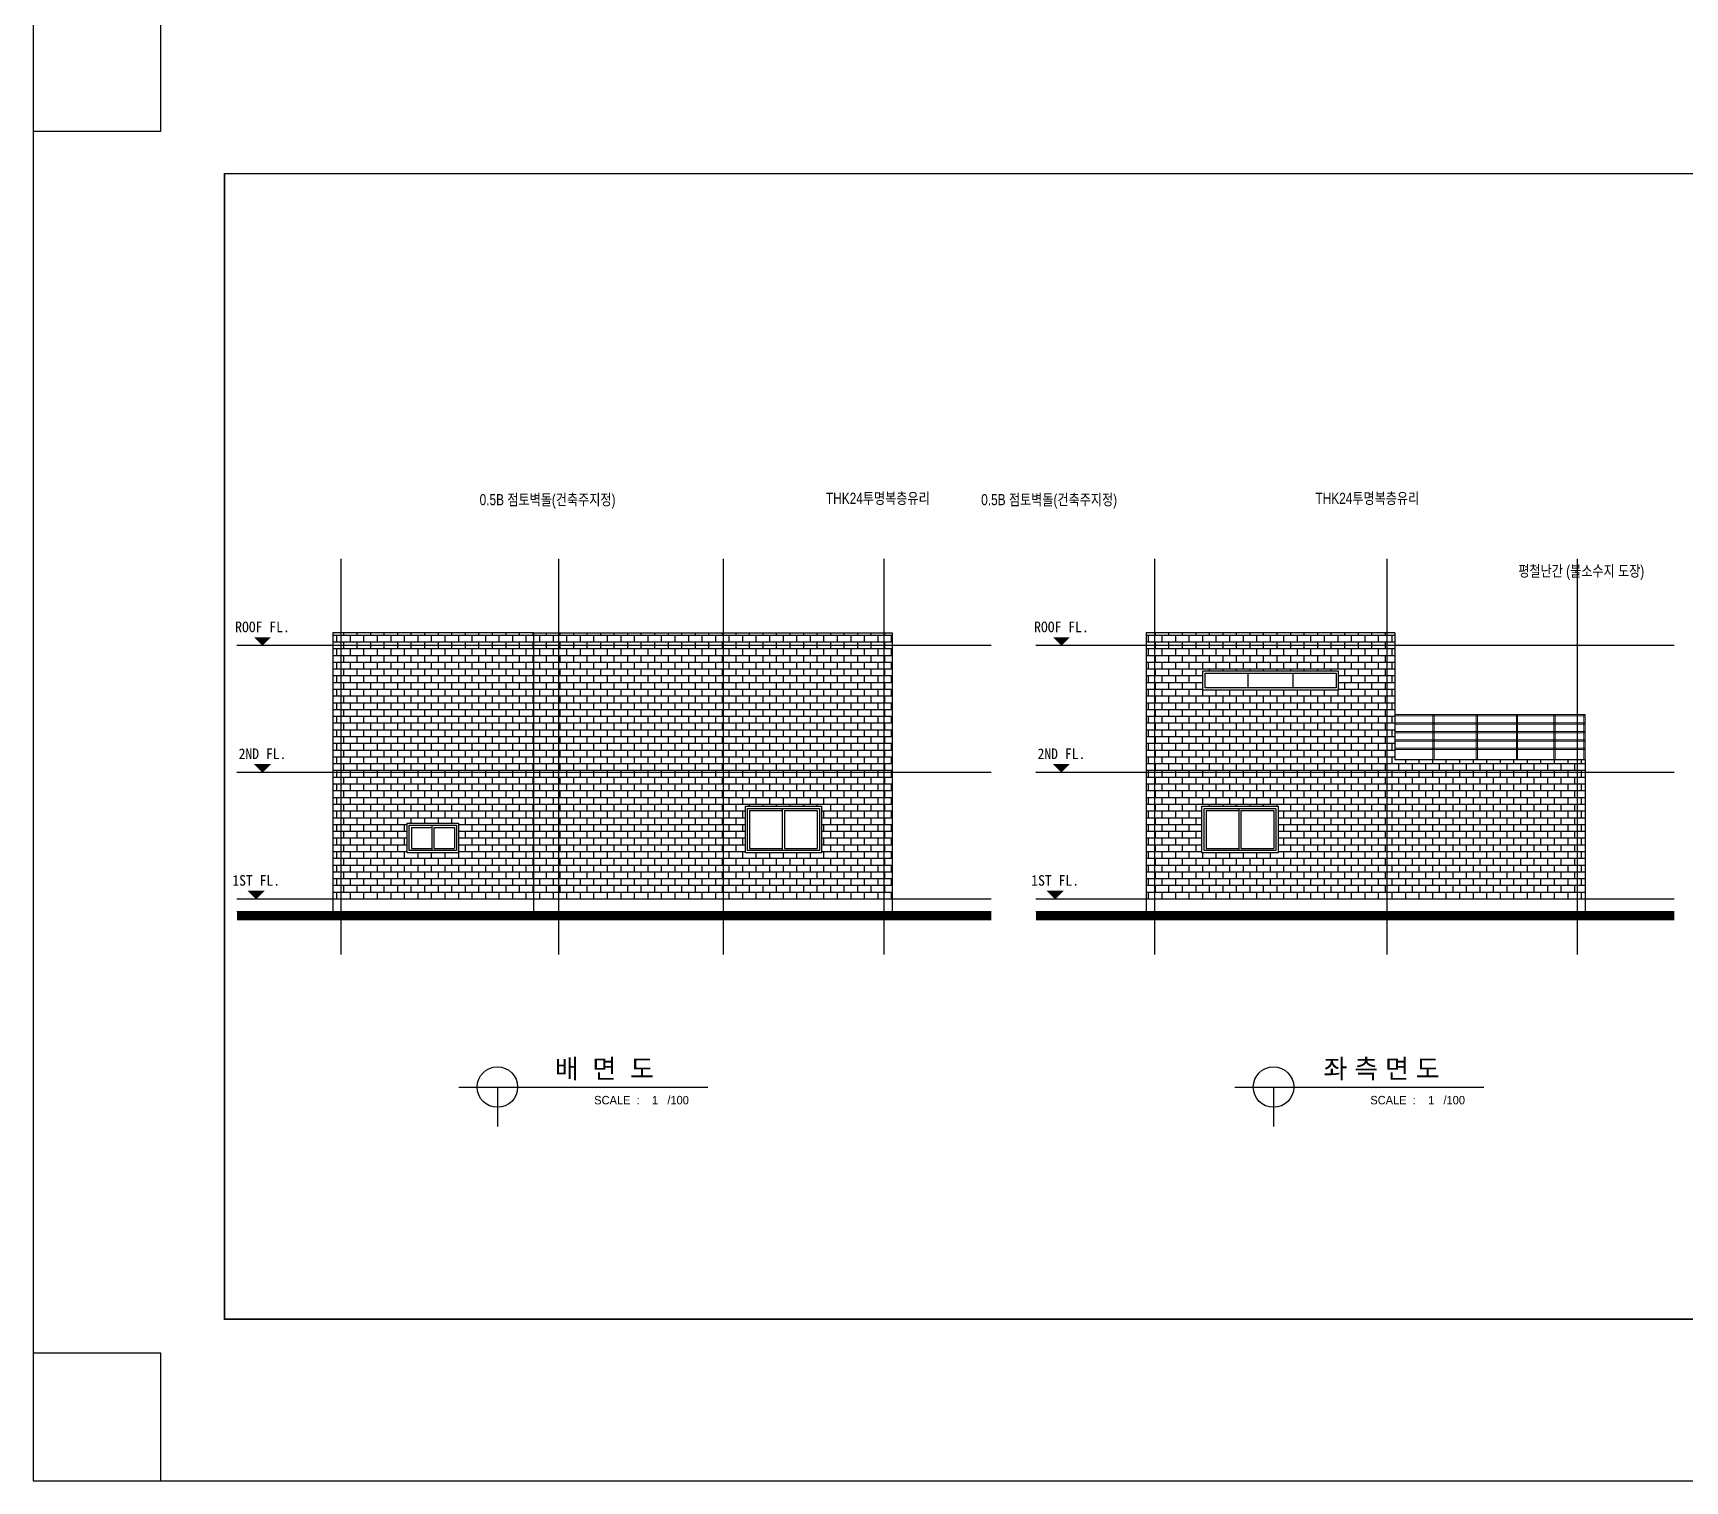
# Model space of a CAD drawing. Header units: millimetres. Extents: x 2237537 to 2823092, y 532110 to 734861.
# Drawn here: x 2401492 to 2440566, y 664947 to 699204 of the extents above; entities that cross this region are included whole.
import ezdxf
from ezdxf.enums import TextEntityAlignment as Align
from ezdxf.lldxf.tags import DXFTag

# ---------------------------------------------------------------- set-up
doc = ezdxf.new("R2010")
doc.units = ezdxf.units.MM
doc.header["$LTSCALE"] = 300
doc.header["$MEASUREMENT"] = 0
doc.layers.get('0').update_dxf_attribs({"lineweight": 0})
for name, color, linetype in [('2', 2, 'Continuous'), ('5HAT', 5, 'Continuous'), ("A'_6ELE", 6, 'Continuous'), ('CEN', 1, 'CEN'), ('FORM', 4, 'Continuous'), ('RXANNOT', 6, 'Continuous'), ('RXSBTXT', 6, 'Continuous'), ('RXSYMBOL', 7, 'Continuous'), ('WID', 4, 'Continuous')]:
    doc.layers.add(name, color=color, linetype=linetype)
doc.layers.add('마감', color=154, linetype='Continuous', lineweight=9)
doc.styles.get("Standard").update_dxf_attribs({"font": 'Expo M.ttf'})
doc.styles.add('굴림체', font='GulimChe.ttf')
doc.styles.add('휴먼세엑스포', font='Dotum.ttf')
tags = doc.linetypes.add('CEN', pattern=[62, 60, -1, 0, -1]).pattern_tags.tags
tags[10:11] = [DXFTag(74, 4), DXFTag(75, 0), DXFTag(340, '0'), DXFTag(46, 1.0), DXFTag(50, 0.0), DXFTag(44, 0.0), DXFTag(45, 0.0)]
tags[8:9] = [DXFTag(74, 4), DXFTag(75, 0), DXFTag(340, '0'), DXFTag(46, 1.0), DXFTag(50, 0.0), DXFTag(44, 0.0), DXFTag(45, 0.0)]
tags[6:7] = [DXFTag(74, 4), DXFTag(75, 0), DXFTag(340, '0'), DXFTag(46, 1.0), DXFTag(50, 0.0), DXFTag(44, 0.0), DXFTag(45, 0.0)]
tags[4:5] = [DXFTag(74, 4), DXFTag(75, 0), DXFTag(340, '0'), DXFTag(46, 1.0), DXFTag(50, 0.0), DXFTag(44, 0.0), DXFTag(45, 0.0)]
pattern_1 = [(0, (-171160, 4e-08), (0, 160), []), (90, (-171160, 4e-08), (-160, 160), [160, -160])]

# ---------------------------------------------------------------- blocks, each defined once
blk = doc.blocks.new('FORM')
at = {"layer": 'FORM', "flags": 128}
blk.add_lwpolyline([(162564, 26543), (159542, 26543), (159542, 23521), (162564, 23521), (162564, 58478), (159542, 58478), (159542, 55456), (162564, 55456), (162564, 58478), (115719, 58478), (115719, 55456), (118742, 55456), (118742, 58478), (115719, 58478), (115719, 23521), (118742, 23521), (118742, 26543), (115719, 26543), (115719, 23521), (162564, 23521)], dxfattribs=at)
at = {"layer": 'FORM', "const_width": 37.8}
blk.add_lwpolyline([(120245, 27347), (120245, 54452), (159038, 54452), (159038, 27347)], close=True, dxfattribs=at)

msp = doc.modelspace()

# ---------------------------------------------------------------- hatches: boundary and pattern name
at = {"layer": '5HAT'}
h = msp.add_hatch(dxfattribs=at)
h.set_pattern_fill('AR-B816', color=256, scale=20)
h.set_pattern_definition(pattern_1)
h.paths.add_polyline_path([(2408586.7, 678710.6), (2413326.7, 678710.6), (2413326.7, 685010.6), (2408586.7, 685010.6)])
h.paths.add_polyline_path([(2410340.6, 680510.6), (2411559.6, 680510.6), (2411559.6, 679810.6), (2410340.6, 679810.6)], flags=16)
h.paths.add_polyline_path([(2410390.6, 680460.6), (2411509.6, 680460.6), (2411509.6, 679860.6), (2410390.6, 679860.6)], flags=0)
h.paths.add_polyline_path([(2410440.6, 680410.6), (2410925.4, 680410.6), (2410925.4, 679910.6), (2410440.6, 679910.6)], flags=0)
h.paths.add_polyline_path([(2410975.4, 680410.6), (2411459.6, 680410.6), (2411459.6, 679910.6), (2410975.4, 679910.6)], flags=0)
h = msp.add_hatch(dxfattribs=at)
h.set_pattern_fill('AR-B816', color=1, scale=20, style=0)
h.set_pattern_definition(pattern_1)
h.paths.add_polyline_path([(2413326.7, 685010.6), (2413326.7, 678710.6), (2415196.7, 678710.6), (2417086.7, 678710.6), (2421816.7, 678710.6), (2421816.7, 685010.6), (2418891.7, 685010.6), (2418891.7, 680910.6), (2420141.4, 680910.6), (2420141.4, 679810.6), (2418341.4, 679810.6), (2418341.4, 680910.6), (2418891.7, 680910.6), (2418891.7, 685010.6)])
h = msp.add_hatch(dxfattribs=at)
h.set_pattern_fill('AR-B816', color=1, scale=20, style=0)
h.set_pattern_definition(pattern_1)
h.paths.add_polyline_path([(2430940, 679810.6), (2429140, 679810.6), (2429140, 680910.6), (2430469.8, 680910.6), (2430469.8, 683660.6), (2429165, 683660.6), (2429165, 684110.6), (2430469.8, 684110.6), (2430469.8, 685010.6), (2427825, 685010.6), (2427825, 678710.6), (2438205, 678710.6), (2438205, 682010.6), (2433705, 682010.6), (2433705, 685010.6), (2430469.8, 685010.6), (2430469.8, 684110.6), (2432365, 684110.6), (2432365, 683660.6), (2430469.8, 683660.6), (2430469.8, 680910.6), (2430940, 680910.6)])

# ---------------------------------------------------------------- linework, layer by layer
at = {"const_width": 200}
for points in [[(2424156.4, 678311.3), (2406314.5, 678311.3)], [(2440313.8, 678311.3), (2425211.8, 678311.3)]]:
    msp.add_lwpolyline(points, dxfattribs=at)
at = {"layer": '2'}
for p, q in [((2413326.7, 685010.6), (2421816.7, 685010.6)), ((2413326.7, 685010.6), (2413326.7, 678410.6)), ((2421816.7, 685010.6), (2421816.7, 678410.6)), ((2433705, 685010.6), (2427825, 685010.6)), ((2427825, 685010.6), (2427825, 678410.6)), ((2433705, 685010.6), (2433705, 682010.6)), ((2438205, 682010.6), (2433705, 682010.6)), ((2438205, 682010.6), (2438205, 678410.6)), ((2411564.5, 674266), (2417453.5, 674266)), ((2412476, 674266), (2412476, 673334.5)), ((2429922.2, 674266), (2435811.2, 674266)), ((2430833.7, 674266), (2430833.7, 673334.5))]:
    msp.add_line(p, q, dxfattribs=at)
for points in [[(2429165, 683660.6), (2429165, 684110.6), (2432365, 684110.6), (2432365, 683660.6)], [(2418341.4, 680910.6), (2420141.4, 680910.6), (2420141.4, 679810.6), (2418341.4, 679810.6)], [(2429140, 680910.6), (2430940, 680910.6), (2430940, 679810.6), (2429140, 679810.6)]]:
    msp.add_lwpolyline(points, close=True, dxfattribs=at)
for centre in [(2412476, 674266), (2430833.7, 674266)]:
    msp.add_circle(centre, 479.1, dxfattribs=at)
at = {"layer": "A'_6ELE"}
for p, q in [((2408586.7, 685010.6), (2408586.7, 678410.6)), ((2413326.7, 685010.6), (2408586.7, 685010.6)), ((2410440.6, 680410.6), (2410440.6, 679910.6)), ((2410440.6, 680410.6), (2410925.4, 680410.6)), ((2410925.4, 680460.6), (2410925.4, 679860.6)), ((2410975.4, 680410.6), (2411459.6, 680410.6)), ((2410975.4, 680410.6), (2410975.4, 679910.6)), ((2411459.6, 680410.6), (2411459.6, 679910.6)), ((2410440.6, 679910.6), (2410925.4, 679910.6)), ((2410975.4, 679910.6), (2411459.6, 679910.6)), ((2415196.7, 678710.6), (2408586.7, 678710.6))]:
    msp.add_line(p, q, dxfattribs=at)
for points in [[(2410340.6, 680510.6), (2411559.6, 680510.6), (2411559.6, 679810.6), (2410340.6, 679810.6)], [(2410390.6, 680460.6), (2411509.6, 680460.6), (2411509.6, 679860.6), (2410390.6, 679860.6)]]:
    msp.add_lwpolyline(points, close=True, dxfattribs=at)
at = {"layer": 'CEN'}
for p, q in [((2408776.7, 677399.1), (2408776.7, 686764.1)), ((2413926.7, 677399.1), (2413926.7, 686764.1)), ((2413926.7, 677399.1), (2413926.7, 686764.1)), ((2413926.7, 677399.1), (2413926.7, 686764.1)), ((2417826.7, 677399.1), (2417826.7, 686764.1)), ((2421626.7, 677399.1), (2421626.7, 686764.1)), ((2428015, 686764.1), (2428015, 677399.1)), ((2428015, 686764.1), (2428015, 677399.1)), ((2433515, 686764.1), (2433515, 677399.1)), ((2438015, 686764.1), (2438015, 677399.1)), ((2424156.4, 684710.6), (2406314.5, 684710.6)), ((2440313.8, 684710.6), (2425211.8, 684710.6)), ((2424156.4, 681710.6), (2406314.5, 681710.6)), ((2440313.8, 681710.6), (2425211.8, 681710.6)), ((2424156.4, 678710.6), (2406314.5, 678710.6)), ((2440313.8, 678710.6), (2425211.8, 678710.6)), ((2424156.4, 678410.6), (2406314.5, 678410.6)), ((2440313.8, 678410.6), (2425211.8, 678410.6))]:
    msp.add_line(p, q, dxfattribs=at)
at = {"layer": 'RXANNOT', "color": 7}
for points in [[(2410681.9, 681461.7, 0, 88.9, 0), (2410681.9, 681748.2, 0, 0, 0), (2410681.9, 688166.6, 0, 0, 0), (2411957.4, 688166.6, 0, 0, 0)], [(2418891.7, 680419.7, 0, 88.9, 0), (2418891.7, 680706.3, 0, 0, 0), (2418891.7, 688166.6, 0, 0, 0), (2420167.2, 688166.6, 0, 0, 0)], [(2428582.7, 682130.2, 0, 88.9, 0), (2428582.7, 682416.7, 0, 0, 0), (2428582.7, 688145.4, 0, 0, 0), (2427307.1, 688145.4, 0, 0, 0)], [(2430469.8, 680423, 0, 88.9, 0), (2430469.8, 680709.5, 0, 0, 0), (2430469.8, 688166.6, 0, 0, 0), (2431745.4, 688166.6, 0, 0, 0)], [(2435242, 682880.6, 0, 88.9, 0), (2435242, 683167.1, 0, 0, 0), (2435242, 686485.6, 0, 0, 0), (2436517.5, 686485.6, 0, 0, 0)]]:
    msp.add_lwpolyline(points, format="xyseb", dxfattribs=at)
at = {"layer": 'RXSYMBOL'}
for points in [[(2406719.9, 684908, 0), (2406919.9, 684708, 0), (2407119.9, 684908, 0)], [(2425617.2, 684908, 0), (2425817.2, 684708, 0), (2426017.2, 684908, 0)], [(2406719.9, 681908, 0), (2406919.9, 681708, 0), (2407119.9, 681908, 0)], [(2425617.2, 681908, 0), (2425817.2, 681708, 0), (2426017.2, 681908, 0)], [(2406570.6, 678910.6, 0), (2406770.6, 678710.6, 0), (2406970.6, 678910.6, 0)], [(2425467.9, 678910.6, 0), (2425667.9, 678710.6, 0), (2425867.9, 678910.6, 0)]]:
    msp.add_solid(points, dxfattribs=at)
at = {"layer": 'WID'}
for p, q in [((2430231.7, 683710.6), (2430231.7, 684060.6)), ((2431298.3, 683710.6), (2431298.3, 684060.6)), ((2418441.4, 680810.6), (2418441.4, 679910.6)), ((2418441.4, 680810.6), (2419215.2, 680810.6)), ((2419215.2, 680860.6), (2419215.2, 679860.6)), ((2419265.2, 680810.6), (2420041.4, 680810.6)), ((2419265.2, 680810.6), (2419265.2, 679910.6)), ((2420041.4, 680810.6), (2420041.4, 679910.6)), ((2429240, 680810.6), (2429240, 679910.6)), ((2429240, 680810.6), (2430013.8, 680810.6)), ((2430013.8, 680860.6), (2430013.8, 679860.6)), ((2430063.8, 680810.6), (2430840, 680810.6)), ((2430063.8, 680810.6), (2430063.8, 679910.6)), ((2430840, 680810.6), (2430840, 679910.6)), ((2418441.4, 679910.6), (2419215.2, 679910.6)), ((2419265.2, 679910.6), (2420041.4, 679910.6)), ((2429240, 679910.6), (2430013.8, 679910.6)), ((2430063.8, 679910.6), (2430840, 679910.6)), ((2417086.7, 678710.6), (2415196.7, 678710.6)), ((2421816.7, 678710.6), (2417086.7, 678710.6)), ((2438205, 678710.6), (2427825, 678710.6))]:
    msp.add_line(p, q, dxfattribs=at)
for points in [[(2429215, 683710.6), (2429215, 684060.6), (2432315, 684060.6), (2432315, 683710.6)], [(2418391.4, 680860.6), (2420091.4, 680860.6), (2420091.4, 679860.6), (2418391.4, 679860.6)], [(2429190, 680860.6), (2430890, 680860.6), (2430890, 679860.6), (2429190, 679860.6)]]:
    msp.add_lwpolyline(points, close=True, dxfattribs=at)
at = {"layer": '마감'}
for p, q in [((2438205, 683080.6), (2433705, 683080.6)), ((2438205, 683050.6), (2433705, 683050.6)), ((2434605, 683080.6), (2434605, 682010.6)), ((2434635, 683080.6), (2434635, 682010.6)), ((2435625, 683080.6), (2435625, 682010.6)), ((2435655, 683080.6), (2435655, 682010.6)), ((2436577, 683080.6), (2436577, 682010.6)), ((2436607, 683080.6), (2436607, 682010.6)), ((2437464, 683080.6), (2437464, 682010.6)), ((2437494, 683080.6), (2437494, 682010.6)), ((2438175, 683080.6), (2438175, 682010.6)), ((2438205, 683080.6), (2438205, 682010.6)), ((2438205, 682880.6), (2433705, 682880.6)), ((2438205, 682850.6), (2433705, 682850.6)), ((2438205, 682680.6), (2433705, 682680.6)), ((2438205, 682650.6), (2433705, 682650.6)), ((2438205, 682480.6), (2433705, 682480.6)), ((2438205, 682450.6), (2433705, 682450.6)), ((2438205, 682280.6), (2433705, 682280.6)), ((2438205, 682250.6), (2433705, 682250.6))]:
    msp.add_line(p, q, dxfattribs=at)

# ---------------------------------------------------------------- block references
msp.add_blockref('FORM', (2285772.9, 641425.5))

# ---------------------------------------------------------------- texts
at = {"layer": '2', "style": '휴먼세엑스포'}
for s, height, p in [('배  면  도', 450, (2413831.4, 674702.2)), ('좌 측 면 도', 450, (2432015.4, 674702.2)), ('SCALE  :    1   /100', 200, (2414765.3, 673957.1)), ('SCALE  :    1   /100', 200, (2433123, 673957.1))]:
    msp.add_text(s, height=height, dxfattribs=at).set_placement(p, align=Align.MIDDLE_LEFT)
at = {"layer": 'RXANNOT', "color": 7, "width": 0.8}
for s, p in [('0.5B 점토벽돌(건축주지정)', (2412055, 688033.4)), ('THK24투명복층유리', (2420246.9, 688064.9)), ('0.5B 점토벽돌(건축주지정)', (2423918.9, 688033.4)), ('THK24투명복층유리', (2431825.1, 688064.9)), ('평철난간 (불소수지 도장)', (2436624.4, 686345.8))]:
    msp.add_text(s, height=262.5, dxfattribs=at).set_placement(p)
at = {"layer": 'RXSBTXT', "style": '굴림체'}
for s, p in [('ROOF FL.', (2406919.9, 685028, 0)), ('ROOF FL.', (2425817.2, 685028, 0)), ('2ND FL.', (2406919.9, 682028, 0)), ('2ND FL.', (2425817.2, 682028, 0)), ('1ST FL.', (2406770.6, 679030.6, 0)), ('1ST FL.', (2425667.9, 679030.6, 0))]:
    msp.add_text(s, height=250, dxfattribs=at).set_placement(p, align=Align.CENTER)

doc.saveas('drawing.dxf')
